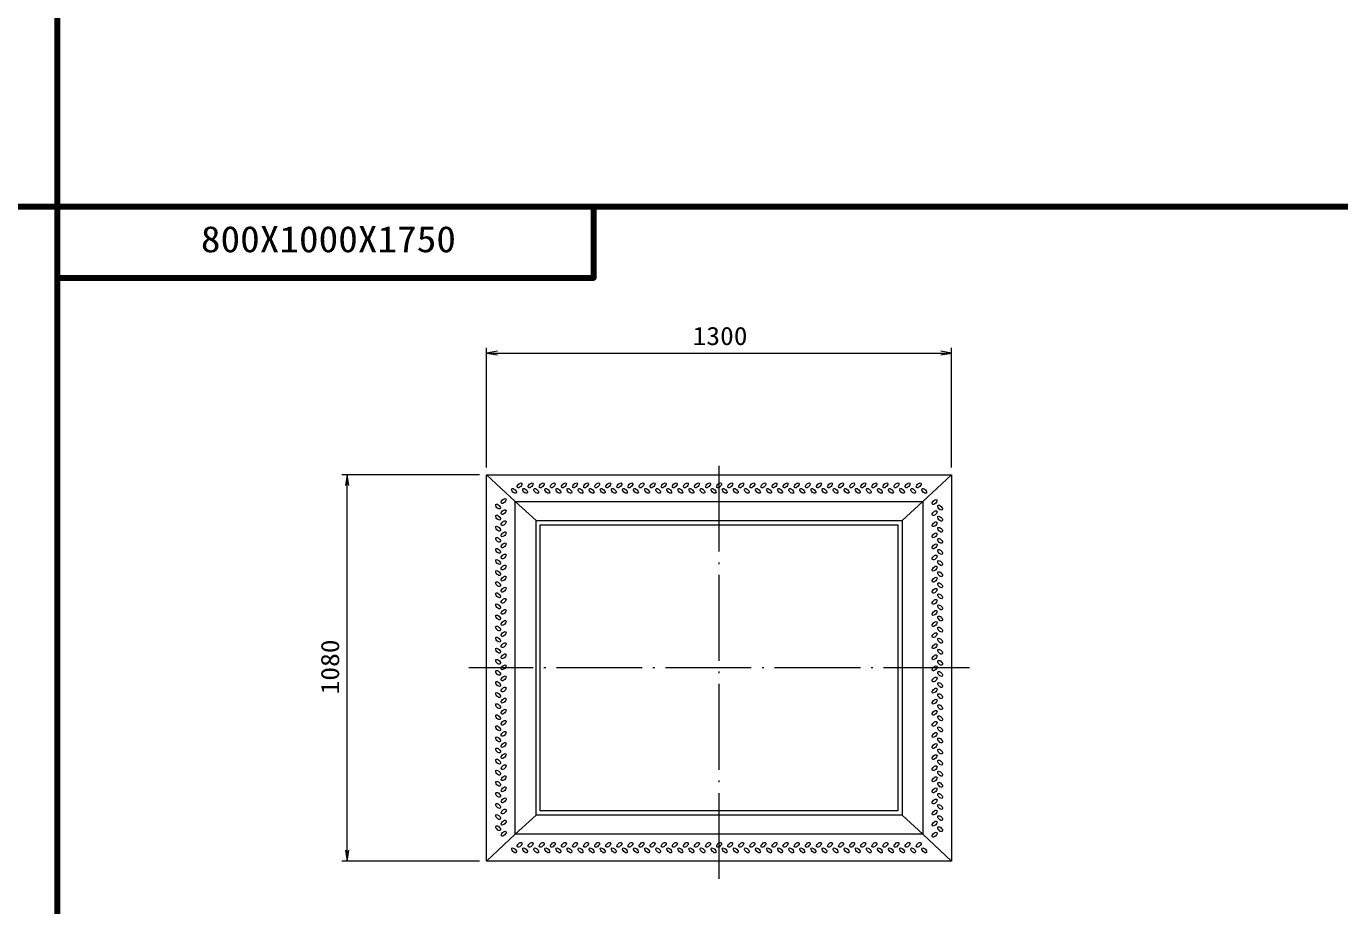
# Model space of a CAD drawing. Units: millimetres, scale not verified. Extents: x -8410 to 41710, y -74801 to 5940.
# Drawn here: x 19423 to 23095, y -65645 to -63186 of the extents above; entities that cross this region are included whole.
import ezdxf
from ezdxf.enums import TextEntityAlignment as Align

# ---------------------------------------------------------------- set-up
doc = ezdxf.new("R2010")
doc.units = ezdxf.units.MM
doc.header["$LTSCALE"] = 20
doc.linetypes.add('LONG_DASHED_DOTTED', pattern=[15.25, 12, -1.5, 0.25, -1.5])
for name, color, linetype, lineweight in [('0-0_グループ[0](0)-D-BMK(0)', 2, 'LONG_DASHED_DOTTED', 13), ('0-1_グループ[0](0)-D-STR(1)', 1, 'Continuous', 13), ('0-2_グループ[0](0)-D-STR-DIM(2)', 7, 'Continuous', 13), ('0-5_グループ[0](0)-D-TTL(5)', 2, 'Continuous', 140)]:
    doc.layers.add(name, color=color, linetype=linetype, lineweight=lineweight)
doc.layers.add('0-6_グループ[0](0)-D-TTL-TXT(6)', color=7, linetype='Continuous')
doc.styles.add('ＭＳ ゴシック', font='')
doc.styles.get('ＭＳ ゴシック').set_extended_font_data('MS Gothic')

msp = doc.modelspace()

# ---------------------------------------------------------------- linework, layer by layer
at = {"layer": '0-0_グループ[0](0)-D-BMK(0)'}
for p, q in [((21360, -65570), (21360, -64390)), ((22060, -64980), (20660, -64980))]:
    msp.add_line(p, q, dxfattribs=at)
at = {"layer": '0-1_グループ[0](0)-D-STR(1)'}
for p, q in [((20710, -64440), (22010, -64440)), ((20710, -65520), (20710, -64440)), ((22010, -64440), (22010, -65520)), ((20790, -64515), (21930, -64515)), ((20790, -65445), (20790, -64515)), ((21930, -64515), (21930, -65445)), ((20848, -64568), (21872, -64568)), ((20848, -65392), (20848, -64568)), ((20860, -64580), (21860, -64580)), ((20860, -65380), (20860, -64580)), ((21860, -64580), (21860, -65380)), ((21872, -64568), (21872, -65392)), ((21872, -65392), (20848, -65392)), ((21860, -65380), (20860, -65380)), ((21930, -65445), (20790, -65445)), ((22010, -65520), (20710, -65520))]:
    msp.add_line(p, q, dxfattribs=at)
for points in [[(20710, -64440), (20790, -64515), (20848, -64568)], [(22010, -64440), (21930, -64515), (21872, -64568)], [(20710, -65520), (20790, -65445), (20848, -65392)], [(22010, -65520), (21930, -65445), (21872, -65392)]]:
    msp.add_lwpolyline(points, dxfattribs=at)
for centre, major_axis in [((20786.5, -64485.25), (6.01, -6.01)), ((20802, -64469.75), (-6.01, -6.01)), ((20817.5, -64485.25), (6.01, -6.01)), ((20833, -64469.75), (-6.01, -6.01)), ((20848.5, -64485.25), (6.01, -6.01)), ((20864, -64469.75), (-6.01, -6.01)), ((20879.5, -64485.25), (6.01, -6.01)), ((20895, -64469.75), (-6.01, -6.01)), ((20910.5, -64485.25), (6.01, -6.01)), ((20926, -64469.75), (-6.01, -6.01)), ((20941.5, -64485.25), (6.01, -6.01)), ((20957, -64469.75), (-6.01, -6.01)), ((20972.5, -64485.25), (6.01, -6.01)), ((20988, -64469.75), (-6.01, -6.01)), ((21003.5, -64485.25), (6.01, -6.01)), ((21019, -64469.75), (-6.01, -6.01)), ((21034.5, -64485.25), (6.01, -6.01)), ((21050, -64469.75), (-6.01, -6.01)), ((21065.5, -64485.25), (6.01, -6.01)), ((21081, -64469.75), (-6.01, -6.01)), ((21096.5, -64485.25), (6.01, -6.01)), ((21112, -64469.75), (-6.01, -6.01)), ((21127.5, -64485.25), (6.01, -6.01)), ((21143, -64469.75), (-6.01, -6.01)), ((21158.5, -64485.25), (6.01, -6.01)), ((21174, -64469.75), (-6.01, -6.01)), ((21189.5, -64485.25), (6.01, -6.01)), ((21205, -64469.75), (-6.01, -6.01)), ((21220.5, -64485.25), (6.01, -6.01)), ((21236, -64469.75), (-6.01, -6.01)), ((21251.5, -64485.25), (6.01, -6.01)), ((21267, -64469.75), (-6.01, -6.01)), ((21282.5, -64485.25), (6.01, -6.01)), ((21298, -64469.75), (-6.01, -6.01)), ((21313.5, -64485.25), (6.01, -6.01)), ((21329, -64469.75), (-6.01, -6.01)), ((21344.5, -64485.25), (6.01, -6.01)), ((21360, -64469.75), (-6.01, -6.01)), ((21375.5, -64485.25), (6.01, -6.01)), ((21391, -64469.75), (-6.01, -6.01)), ((21406.5, -64485.25), (6.01, -6.01)), ((21422, -64469.75), (-6.01, -6.01)), ((21437.5, -64485.25), (6.01, -6.01)), ((21453, -64469.75), (-6.01, -6.01)), ((21468.5, -64485.25), (6.01, -6.01)), ((21484, -64469.75), (-6.01, -6.01)), ((21499.5, -64485.25), (6.01, -6.01)), ((21515, -64469.75), (-6.01, -6.01)), ((21530.5, -64485.25), (6.01, -6.01)), ((21546, -64469.75), (-6.01, -6.01)), ((21561.5, -64485.25), (6.01, -6.01)), ((21577, -64469.75), (-6.01, -6.01)), ((21592.5, -64485.25), (6.01, -6.01)), ((21608, -64469.75), (-6.01, -6.01)), ((21623.5, -64485.25), (6.01, -6.01)), ((21639, -64469.75), (-6.01, -6.01)), ((21654.5, -64485.25), (6.01, -6.01)), ((21670, -64469.75), (-6.01, -6.01)), ((21685.5, -64485.25), (6.01, -6.01)), ((21701, -64469.75), (-6.01, -6.01)), ((21716.5, -64485.25), (6.01, -6.01)), ((21732, -64469.75), (-6.01, -6.01)), ((21747.5, -64485.25), (6.01, -6.01)), ((21763, -64469.75), (-6.01, -6.01)), ((21778.5, -64485.25), (6.01, -6.01)), ((21794, -64469.75), (-6.01, -6.01)), ((21809.5, -64485.25), (6.01, -6.01)), ((21825, -64469.75), (-6.01, -6.01)), ((21840.5, -64485.25), (6.01, -6.01)), ((21856, -64469.75), (-6.01, -6.01)), ((21871.5, -64485.25), (6.01, -6.01)), ((21887, -64469.75), (-6.01, -6.01)), ((21902.5, -64485.25), (6.01, -6.01)), ((21918, -64469.75), (-6.01, -6.01)), ((21933.5, -64485.25), (6.01, -6.01)), ((20742.03, -64529), (6.01, -6.01)), ((20757.53, -64513.5), (6.01, 6.01)), ((21962.36, -64516.39), (-6.01, -6.01)), ((21977.86, -64531.89), (-6.01, 6.01)), ((20742.03, -64560), (6.01, -6.01)), ((20757.53, -64544.5), (6.01, 6.01)), ((21962.39, -64547.43), (-6.01, -6.01)), ((21977.89, -64562.93), (-6.01, 6.01)), ((20742.03, -64591), (6.01, -6.01)), ((20757.53, -64575.5), (6.01, 6.01)), ((20757.53, -64606.5), (6.01, 6.01)), ((21962.39, -64578.43), (-6.01, -6.01)), ((21977.89, -64593.93), (-6.01, 6.01)), ((20742.03, -64622), (6.01, -6.01)), ((20757.53, -64637.5), (6.01, 6.01)), ((21962.39, -64609.43), (-6.01, -6.01)), ((21962.43, -64640.46), (-6.01, -6.01)), ((21977.89, -64624.93), (-6.01, 6.01)), ((20742.03, -64653), (6.01, -6.01)), ((20757.53, -64668.5), (6.01, 6.01)), ((21962.43, -64671.46), (-6.01, -6.01)), ((21977.93, -64655.96), (-6.01, 6.01)), ((20742.03, -64684), (6.01, -6.01)), ((20742.03, -64715), (6.01, -6.01)), ((20757.53, -64699.5), (6.01, 6.01)), ((21962.43, -64702.46), (-6.01, -6.01)), ((21977.93, -64686.96), (-6.01, 6.01)), ((20742.03, -64746), (6.01, -6.01)), ((20757.53, -64730.5), (6.01, 6.01)), ((21962.47, -64733.5), (-6.01, -6.01)), ((21977.93, -64717.96), (-6.01, 6.01)), ((21977.97, -64749), (-6.01, 6.01)), ((20742.03, -64777), (6.01, -6.01)), ((20757.53, -64761.5), (6.01, 6.01)), ((21962.47, -64764.5), (-6.01, -6.01)), ((21977.97, -64780), (-6.01, 6.01)), ((20742.03, -64808), (6.01, -6.01)), ((20757.53, -64792.5), (6.01, 6.01)), ((20757.53, -64823.5), (6.01, 6.01)), ((21962.47, -64795.5), (-6.01, -6.01)), ((21962.47, -64826.5), (-6.01, -6.01)), ((21977.97, -64811), (-6.01, 6.01)), ((20742.03, -64839), (6.01, -6.01)), ((20757.53, -64854.5), (6.01, 6.01)), ((21962.47, -64857.5), (-6.01, -6.01)), ((21977.97, -64842), (-6.01, 6.01)), ((20742.03, -64870), (6.01, -6.01)), ((20757.53, -64885.5), (6.01, 6.01)), ((21962.47, -64888.5), (-6.01, -6.01)), ((21977.97, -64873), (-6.01, 6.01)), ((20742.03, -64901), (6.01, -6.01)), ((20742.03, -64932), (6.01, -6.01)), ((20757.53, -64916.5), (6.01, 6.01)), ((21962.47, -64919.5), (-6.01, -6.01)), ((21977.97, -64904), (-6.01, 6.01)), ((21977.97, -64935), (-6.01, 6.01)), ((20742.03, -64963), (6.01, -6.01)), ((20757.53, -64947.5), (6.01, 6.01)), ((21962.47, -64950.5), (-6.01, -6.01)), ((21977.97, -64966), (-6.01, 6.01)), ((20742.03, -64994), (6.01, -6.01)), ((20757.53, -64978.5), (6.01, 6.01)), ((20757.53, -65009.5), (6.01, 6.01)), ((21962.47, -64981.5), (-6.01, -6.01)), ((21977.97, -64997), (-6.01, 6.01)), ((20742.03, -65025), (6.01, -6.01)), ((20757.53, -65040.5), (6.01, 6.01)), ((21962.47, -65012.5), (-6.01, -6.01)), ((21962.47, -65043.5), (-6.01, -6.01)), ((21977.97, -65028), (-6.01, 6.01)), ((20742.03, -65056), (6.01, -6.01)), ((20757.53, -65071.5), (6.01, 6.01)), ((21962.47, -65074.5), (-6.01, -6.01)), ((21977.97, -65059), (-6.01, 6.01)), ((20742.03, -65087), (6.01, -6.01)), ((20742.03, -65118), (6.01, -6.01)), ((20757.53, -65102.5), (6.01, 6.01)), ((21962.47, -65105.5), (-6.01, -6.01)), ((21977.97, -65090), (-6.01, 6.01)), ((21977.97, -65121), (-6.01, 6.01)), ((20742.03, -65149), (6.01, -6.01)), ((20757.53, -65133.5), (6.01, 6.01)), ((21962.47, -65136.5), (-6.01, -6.01)), ((21977.97, -65152), (-6.01, 6.01)), ((20742.03, -65180), (6.01, -6.01)), ((20757.53, -65164.5), (6.01, 6.01)), ((21962.47, -65167.5), (-6.01, -6.01)), ((21977.97, -65183), (-6.01, 6.01)), ((20742.03, -65211), (6.01, -6.01)), ((20757.53, -65195.5), (6.01, 6.01)), ((20757.53, -65226.5), (6.01, 6.01)), ((21962.47, -65198.5), (-6.01, -6.01)), ((21962.47, -65229.5), (-6.01, -6.01)), ((21977.97, -65214), (-6.01, 6.01)), ((20742.07, -65242.04), (6.01, -6.01)), ((20757.57, -65257.54), (6.01, 6.01)), ((21962.47, -65260.5), (-6.01, -6.01)), ((21977.97, -65245), (-6.01, 6.01)), ((20742.07, -65273.04), (6.01, -6.01)), ((20742.07, -65304.04), (6.01, -6.01)), ((20757.57, -65288.54), (6.01, 6.01)), ((21962.47, -65291.5), (-6.01, -6.01)), ((21977.97, -65276), (-6.01, 6.01)), ((20742.11, -65335.07), (6.01, -6.01)), ((20757.57, -65319.54), (6.01, 6.01)), ((21962.47, -65322.5), (-6.01, -6.01)), ((21977.97, -65307), (-6.01, 6.01)), ((21977.97, -65338), (-6.01, 6.01)), ((20742.11, -65366.07), (6.01, -6.01)), ((20757.61, -65350.57), (6.01, 6.01)), ((21962.47, -65353.5), (-6.01, -6.01)), ((21977.97, -65369), (-6.01, 6.01)), ((20742.11, -65397.07), (6.01, -6.01)), ((20757.61, -65381.57), (6.01, 6.01)), ((20757.61, -65412.57), (6.01, 6.01)), ((21962.47, -65384.5), (-6.01, -6.01)), ((21977.97, -65400), (-6.01, 6.01)), ((20742.14, -65428.11), (6.01, -6.01)), ((20757.64, -65443.61), (6.01, 6.01)), ((21962.47, -65415.5), (-6.01, -6.01)), ((21962.47, -65446.5), (-6.01, -6.01)), ((21977.97, -65431), (-6.01, 6.01)), ((20802, -65474.75), (-6.01, -6.01)), ((20833, -65474.75), (-6.01, -6.01)), ((20864, -65474.75), (-6.01, -6.01)), ((20895, -65474.75), (-6.01, -6.01)), ((20926, -65474.75), (-6.01, -6.01)), ((20957, -65474.75), (-6.01, -6.01)), ((20988, -65474.75), (-6.01, -6.01)), ((21019, -65474.75), (-6.01, -6.01)), ((21050, -65474.75), (-6.01, -6.01)), ((21081, -65474.75), (-6.01, -6.01)), ((21112, -65474.75), (-6.01, -6.01)), ((21143, -65474.75), (-6.01, -6.01)), ((21174, -65474.75), (-6.01, -6.01)), ((21205, -65474.75), (-6.01, -6.01)), ((21236, -65474.75), (-6.01, -6.01)), ((21267, -65474.75), (-6.01, -6.01)), ((21298, -65474.75), (-6.01, -6.01)), ((21329, -65474.75), (-6.01, -6.01)), ((21360, -65474.75), (-6.01, -6.01)), ((21391, -65474.75), (-6.01, -6.01)), ((21422, -65474.75), (-6.01, -6.01)), ((21453, -65474.75), (-6.01, -6.01)), ((21484, -65474.75), (-6.01, -6.01)), ((21515, -65474.75), (-6.01, -6.01)), ((21546, -65474.75), (-6.01, -6.01)), ((21577, -65474.75), (-6.01, -6.01)), ((21608, -65474.75), (-6.01, -6.01)), ((21639, -65474.75), (-6.01, -6.01)), ((21670, -65474.75), (-6.01, -6.01)), ((21701, -65474.75), (-6.01, -6.01)), ((21732, -65474.75), (-6.01, -6.01)), ((21763, -65474.75), (-6.01, -6.01)), ((21794, -65474.75), (-6.01, -6.01)), ((21825, -65474.75), (-6.01, -6.01)), ((21856, -65474.75), (-6.01, -6.01)), ((21887, -65474.75), (-6.01, -6.01)), ((21918, -65474.75), (-6.01, -6.01)), ((20786.5, -65490.25), (6.01, -6.01)), ((20817.5, -65490.25), (6.01, -6.01)), ((20848.5, -65490.25), (6.01, -6.01)), ((20879.5, -65490.25), (6.01, -6.01)), ((20910.5, -65490.25), (6.01, -6.01)), ((20941.5, -65490.25), (6.01, -6.01)), ((20972.5, -65490.25), (6.01, -6.01)), ((21003.5, -65490.25), (6.01, -6.01)), ((21034.5, -65490.25), (6.01, -6.01)), ((21065.5, -65490.25), (6.01, -6.01)), ((21096.5, -65490.25), (6.01, -6.01)), ((21127.5, -65490.25), (6.01, -6.01)), ((21158.5, -65490.25), (6.01, -6.01)), ((21189.5, -65490.25), (6.01, -6.01)), ((21220.5, -65490.25), (6.01, -6.01)), ((21251.5, -65490.25), (6.01, -6.01)), ((21282.5, -65490.25), (6.01, -6.01)), ((21313.5, -65490.25), (6.01, -6.01)), ((21344.5, -65490.25), (6.01, -6.01)), ((21375.5, -65490.25), (6.01, -6.01)), ((21406.5, -65490.25), (6.01, -6.01)), ((21437.5, -65490.25), (6.01, -6.01)), ((21468.5, -65490.25), (6.01, -6.01)), ((21499.5, -65490.25), (6.01, -6.01)), ((21530.5, -65490.25), (6.01, -6.01)), ((21561.5, -65490.25), (6.01, -6.01)), ((21592.5, -65490.25), (6.01, -6.01)), ((21623.5, -65490.25), (6.01, -6.01)), ((21654.5, -65490.25), (6.01, -6.01)), ((21685.5, -65490.25), (6.01, -6.01)), ((21716.5, -65490.25), (6.01, -6.01)), ((21747.5, -65490.25), (6.01, -6.01)), ((21778.5, -65490.25), (6.01, -6.01)), ((21809.5, -65490.25), (6.01, -6.01)), ((21840.5, -65490.25), (6.01, -6.01)), ((21871.5, -65490.25), (6.01, -6.01)), ((21902.5, -65490.25), (6.01, -6.01)), ((21933.5, -65490.25), (6.01, -6.01))]:
    msp.add_ellipse(centre, major_axis=major_axis, ratio=0.529412, dxfattribs=at)
at = {"layer": '0-2_グループ[0](0)-D-STR-DIM(2)'}
for p, q in [((20710, -64420), (20710, -64085)), ((22010, -64420), (22010, -64085)), ((20710, -64100), (22010, -64100)), ((20690, -64440), (20305, -64440)), ((20320, -65520), (20320, -64440)), ((20690, -65520), (20305, -65520))]:
    msp.add_line(p, q, dxfattribs=at)
for points in [[(20740, -64095), (20710, -64100), (20740, -64105)], [(21980, -64105), (22010, -64100), (21980, -64095)], [(20325, -64470), (20320, -64440), (20315, -64470)], [(20315, -65490), (20320, -65520), (20325, -65490)]]:
    msp.add_lwpolyline(points, dxfattribs=at)
at = {"layer": '0-5_グループ[0](0)-D-TTL(5)'}
for p, q in [((19510, -74801.43), (19510, -47940)), ((8410, -63690), (34310, -63690)), ((8410, -63690), (34310, -63690))]:
    msp.add_line(p, q, dxfattribs=at)
msp.add_lwpolyline([(19510, -63890), (21010, -63890), (21010, -63690)], dxfattribs=at)

# ---------------------------------------------------------------- texts
at = {"layer": '0-2_グループ[0](0)-D-STR-DIM(2)', "style": 'ＭＳ ゴシック', "width": 1.1}
msp.add_text('1300', height=51.32, dxfattribs=at).set_placement((21285.8, -64093), align=Align.BOTTOM_LEFT)
msp.add_text('1080', height=51.32, rotation=90, dxfattribs=at).set_placement((20313, -65054.2), align=Align.BOTTOM_LEFT)
at = {"layer": '0-6_グループ[0](0)-D-TTL-TXT(6)', "style": 'ＭＳ ゴシック', "width": 1.1}
msp.add_text('800X1000X1750', height=73.31, dxfattribs=at).set_placement((19911, -63840), align=Align.BOTTOM_LEFT)

doc.saveas('drawing.dxf')
